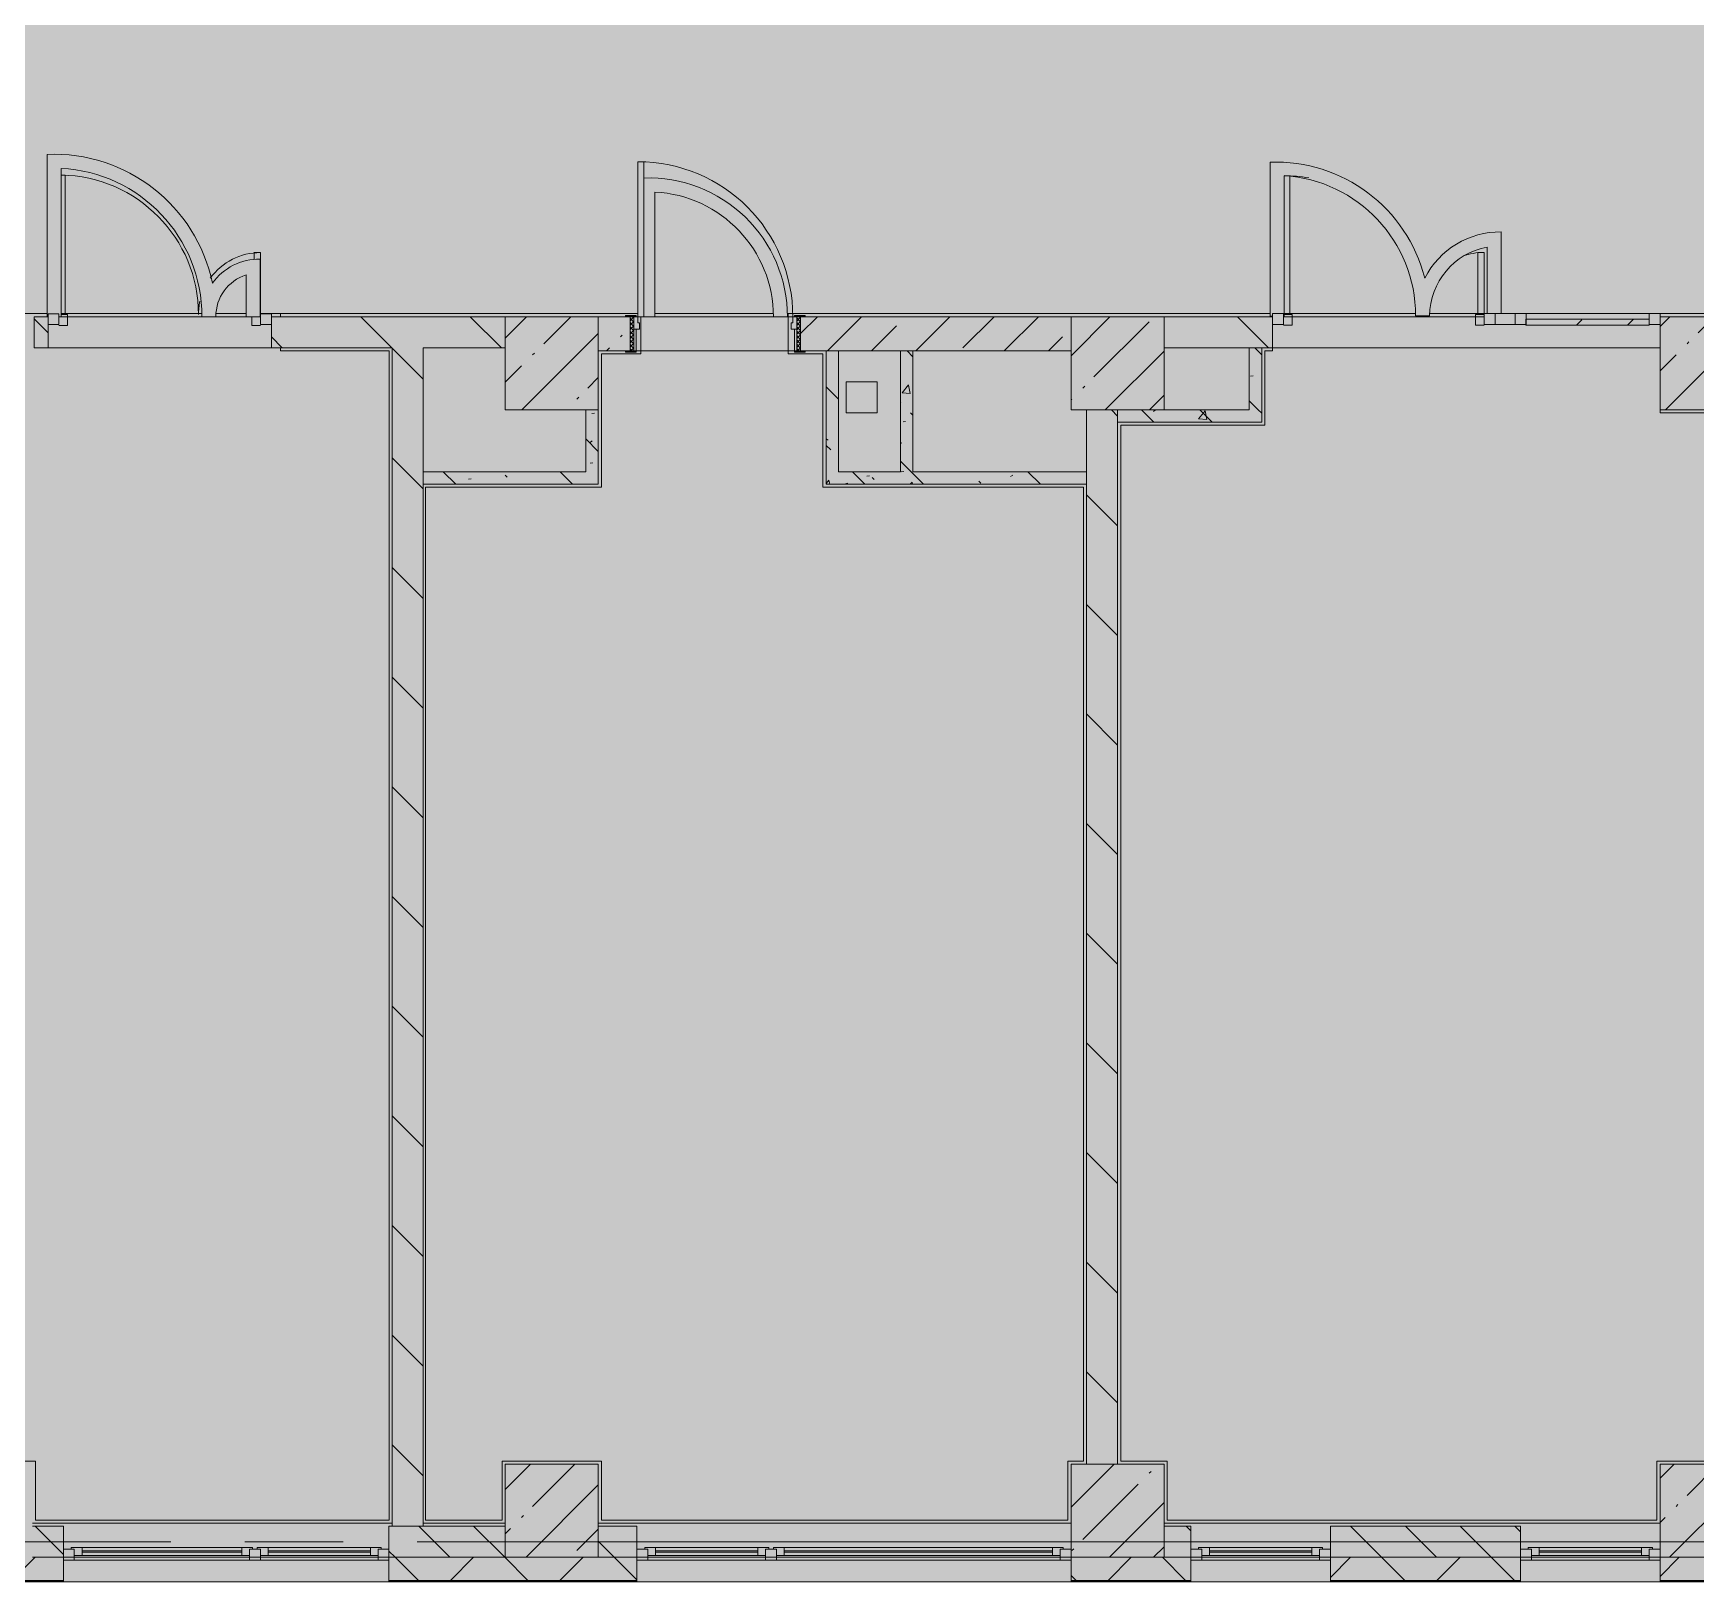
# Model space of a CAD drawing. Header units: millimetres. Extents: x -5368 to 196898, y -8553 to 29000.
# Drawn here: x 84540 to 95265, y -258 to 9728 of the extents above; entities that cross this region are included whole.
import ezdxf

# ---------------------------------------------------------------- set-up
doc = ezdxf.new("R2010")
doc.units = ezdxf.units.MM
doc.linetypes.add('Осевая', pattern=[3175, 635, -476.25, 1587.5, -476.25])
doc.layers.add('A-DETL-GENF-5', color=7, linetype='Continuous', lineweight=9, true_color=0xc0c0c0, transparency=0.4)
for name, color, linetype, lineweight, true_color in [('A-DETL-GENF-6', 7, 'Continuous', 5, 0xb7b7b7), ('A-DOOR-2', 7, 'Continuous', 5, 0xaaaaaa), ('A-DOOR-3', 7, 'Continuous', 5, 0xe2e2e2), ('A-DOOR-4', 7, 'Continuous', 5, 0xb7b7b7), ('A-DOOR-FRAM-2', 7, 'Continuous', 5, 0xe2e2e2), ('A-DOOR-FRAM-3', 7, 'Continuous', 5, 0xaaaaaa), ('A-DOOR-FRAM-4', 7, 'Continuous', 5, 0xb7b7b7), ('A-FLOR-2', 7, 'Continuous', 5, 0xb7b7b7), ('A-GLAZ-3', 7, 'Continuous', 5, 0x737373), ('A-GLAZ-CURT-3', 7, 'Continuous', 5, 0x737373), ('A-GLAZ-CWMG-4', 7, 'Continuous', 5, 0x737373), ('A-WALL-3', 7, 'Continuous', 5, 0x737373), ('A-WALL-4', 7, 'Continuous', 9, 0x737373), ('I-WALL-5', 7, 'Continuous', 5, 0x737373), ('I-WALL-6', 7, 'Continuous', 5, 0x787878), ('S-COLS-2', 7, 'Continuous', 5, 0x737373)]:
    doc.layers.add(name, color=color, linetype=linetype, lineweight=lineweight, true_color=true_color)
for name, color, linetype, lineweight in [('A-GLAZ-CURT-2', 7, 'Continuous', 5), ('A-WALL-2', 7, 'Continuous', 5), ('I-WALL-4', 7, 'Continuous', 5), ('S-COLS-3', 7, 'Continuous', 5), ('Оси', 7, 'Continuous', 9), ('Оси-2', 7, 'Осевая', 9)]:
    doc.layers.add(name, color=color, linetype=linetype, lineweight=lineweight)
pattern_1 = [(135, (62025.03, 0), (-353.5534, -353.5534), [])]
pattern_2 = [(135, (62025.03, 0), (-377.171, -377.171), [533.4, -88.9, 17.78, -88.9]), (135, (62025.03, 376.94), (-377.171, -377.171), []), (50, (62025.03, 0), (637.6445, -55.787), [66.675, -733.425]), (355, (62025, 0), (-123.35, 668.699), [53.34, -586.74]), (100.451, (62078.17, -4.65), (514.299, 612.908), [56.665, -623.315]), (46.184, (62025, 177.8), (948.776, -147.15), [100.012, -1100.137]), (96.636, (62104.1, 165.5), (830.91, 865.997), [84.998, -934.973]), (351.184, (62025, 177.8), (830.918, 865.988), [80.01, -880.11]), (21, (62113.93, 133.35), (530.651, -357.928), [66.675, -733.425]), (326, (62113.9, 133.35), (216.308, 644.658), [53.34, -586.74]), (71.451, (62158.15, 103.5), (746.96, 286.724), [56.665, -623.315]), (37.5, (62025.03, 0), (10.8105, 295.9426), [16.764, -562.864, 16.764, -578.866, -588.962]), (37.5, (62025.03, 0), (10.8105, 295.9426), [-1175.258, 16.764, -572.198]), (7.5, (62025.03, 0), (233.869, 350.6318), [16.764, -322.834, 16.764, -549.529, -224.472]), (7.5, (62025.03, 0), (233.869, 350.6318), [-905.891, 16.764, -207.708]), (327.5, (61826.78, 0), (474.5678, -20.0513), [16.764, -205.486, 16.764, -676.656, -920.115]), (327.5, (61826.78, 0), (474.5678, -20.0513), [-915.67, 16.764, -903.351]), (317.5, (61737.9, 0), (518.452, 88.9934), [16.764, -272.161, 16.764, -443.738, -653.415]), (317.5, (61737.9, 0), (518.452, 88.9934), [-749.427, 16.764, -636.651])]

# ---------------------------------------------------------------- blocks, each defined once
blk = doc.blocks.new('BSC_Колонна _Прямоугольная - 600х600-23286269-3_3_1_птичка')
at = {"layer": 'S-COLS-3'}
h = blk.add_hatch(dxfattribs=at)
h.set_pattern_fill('FP_49', color=256, style=0, pattern_type=2)
h.set_pattern_definition([(45, (-29509.74, -7600), (-285.123, 285.123), []), (45, (-29224.6, -7600), (-285.123, 285.123), [504.031, -100.806, 16.764, -84.042])])
h.paths.add_polyline_path([(-300, -300), (300, -300), (300, 300), (-300, 300)])
at = {"layer": 'S-COLS-2'}
for p, q in [((300, 300), (-300, 300)), ((-300, 300), (-300, -300)), ((300, -300), (300, 300)), ((-300, -300), (300, -300))]:
    blk.add_line(p, q, dxfattribs=at)
blk = doc.blocks.new('BSC_Колонна _Прямоугольная - 600х600-V73-3_3_1_птичка')
at = {"layer": 'S-COLS-3'}
h = blk.add_hatch(dxfattribs=at)
h.set_pattern_fill('FP_55', color=256, style=0, pattern_type=2)
h.set_pattern_definition([(45, (-25860, -200), (-285.123, 285.123), []), (45, (-25574.88, -200), (-285.123, 285.123), [504.031, -100.806, 16.764, -84.042])])
h.paths.add_polyline_path([(-300, -300), (300, -300), (300, 300), (-300, 300)])
at = {"layer": 'S-COLS-2'}
for p, q in [((300, 300), (-300, 300)), ((-300, 300), (-300, -300)), ((300, -300), (300, 300)), ((-300, -300), (300, -300))]:
    blk.add_line(p, q, dxfattribs=at)
blk = doc.blocks.new('BSC_Колонна _Прямоугольная - 600х600-V74-3_3_1_птичка')
at = {"layer": 'S-COLS-3'}
h = blk.add_hatch(dxfattribs=at)
h.set_pattern_fill('FP_56', color=256, style=0, pattern_type=2)
h.set_pattern_definition([(45, (-29509.74, -200), (-285.123, 285.123), []), (45, (-29224.6, -200), (-285.123, 285.123), [504.031, -100.806, 16.764, -84.042])])
h.paths.add_polyline_path([(-300, -300), (300, -300), (300, 300), (-300, 300)])
at = {"layer": 'S-COLS-2'}
for p, q in [((300, 300), (-300, 300)), ((-300, 300), (-300, -300)), ((300, -300), (300, 300)), ((-300, -300), (300, -300))]:
    blk.add_line(p, q, dxfattribs=at)
blk = doc.blocks.new('BSC_Колонна _Прямоугольная - 600х600-V85-3_3_1_птичка')
at = {"layer": 'S-COLS-3'}
h = blk.add_hatch(dxfattribs=at)
h.set_pattern_fill('FP_68', color=256, style=0, pattern_type=2)
h.set_pattern_definition([(45, (-25860, -7600), (-285.123, 285.123), []), (45, (-25574.88, -7600), (-285.123, 285.123), [504.031, -100.806, 16.764, -84.042])])
h.paths.add_polyline_path([(-300, -300), (300, -300), (300, 300), (-300, 300)])
at = {"layer": 'S-COLS-2'}
for p, q in [((300, 300), (-300, 300)), ((-300, 300), (-300, -300)), ((300, -300), (300, 300)), ((-300, -300), (300, -300))]:
    blk.add_line(p, q, dxfattribs=at)
blk = doc.blocks.new('BSC_Колонна _Прямоугольная - 600х600-V93-3_3_1_птичка')
at = {"layer": 'S-COLS-3'}
h = blk.add_hatch(dxfattribs=at)
h.set_pattern_fill('FP_82', color=256, style=0, pattern_type=2)
h.set_pattern_definition([(45, (-33310, -7600), (-285.123, 285.123), []), (45, (-33024.88, -7600), (-285.123, 285.123), [504.031, -100.806, 16.764, -84.042])])
h.paths.add_polyline_path([(-300, -300), (300, -300), (300, 300), (-300, 300), (-300, -177)])
at = {"layer": 'S-COLS-2'}
for p, q in [((300, 300), (-300, 300)), ((-300, 300), (-300, -300)), ((300, -300), (300, 300)), ((-300, -300), (300, -300))]:
    blk.add_line(p, q, dxfattribs=at)
blk = doc.blocks.new('BSC_Колонна _Прямоугольная - 600х600-V94-3_3_1_птичка')
at = {"layer": 'S-COLS-3'}
h = blk.add_hatch(dxfattribs=at)
h.set_pattern_fill('FP_83', color=256, style=0, pattern_type=2)
h.set_pattern_definition([(45, (-33310, -200), (-285.123, 285.123), []), (45, (-33024.88, -200), (-285.123, 285.123), [504.031, -100.806, 16.764, -84.042])])
h.paths.add_polyline_path([(-300, -300), (300, -300), (300, 300), (-300, 300), (-300, 123)])
at = {"layer": 'S-COLS-2'}
for p, q in [((300, 300), (-300, 300)), ((-300, 300), (-300, -300)), ((300, -300), (300, 300)), ((-300, -300), (300, -300))]:
    blk.add_line(p, q, dxfattribs=at)
blk = doc.blocks.new('120_Окно_СКБ_2Ст - 120_Окно_СКБ_2Ст 2100х2500 _мал створка СЛЕВА_-V89-3_3_1_птичка')
at = {"layer": 'A-GLAZ-3'}
for p, q in [((-1050, -127), (-1050, -57)), ((-1050, -57), (-980, -57)), ((1050, -57), (-1050, -57)), ((-980, -57), (-980, -127)), ((-220, -87), (-980, -87)), ((-980, -87), (-980, -127)), ((-930, -137), (-930, -87)), ((-930, -107), (-270, -107)), ((-270, -137), (-270, -87)), ((-220, -127), (-220, -57)), ((-220, -57), (-150, -57)), ((-220, -127), (-220, -87)), ((-150, -57), (-150, -127)), ((980, -87), (-150, -87)), ((-150, -87), (-150, -127)), ((-100, -137), (-100, -87)), ((-100, -107), (930, -107)), ((930, -137), (930, -87)), ((980, -127), (980, -57)), ((980, -57), (1050, -57)), ((980, -127), (980, -87)), ((1050, -57), (1050, -127)), ((-980, -127), (-1050, -127)), ((-1050, -127), (-1000, -127)), ((-980, -127), (-1000, -127)), ((-1000, -127), (-1000, -137)), ((-1000, -137), (-200, -137)), ((-200, -137), (-1000, -137)), ((-270, -117), (-930, -117)), ((-150, -127), (-220, -127)), ((-200, -127), (-220, -127)), ((-200, -127), (-170, -127)), ((-200, -137), (-200, -127)), ((-150, -127), (-170, -127)), ((-170, -127), (-170, -137)), ((-170, -137), (1000, -137)), ((1000, -137), (-170, -137)), ((930, -117), (-100, -117)), ((1050, -127), (980, -127)), ((1000, -127), (980, -127)), ((1000, -127), (1050, -127)), ((1000, -137), (1000, -127))]:
    blk.add_line(p, q, dxfattribs=at)
blk = doc.blocks.new('120_Окно_СКБ_1Ст - 120_Окно_СКБ_1Ст 900х2500_h_-22445987-3_3_1_птичка')
at = {"layer": 'A-GLAZ-3'}
for p, q in [((-450, -127), (-450, -57)), ((-450, -57), (-380, -57)), ((450, -57), (-450, -57)), ((-380, -57), (-380, -127)), ((380, -87), (-380, -87)), ((-380, -87), (-380, -127)), ((-330, -137), (-330, -87)), ((-330, -107), (330, -107)), ((330, -137), (330, -87)), ((380, -127), (380, -57)), ((380, -57), (450, -57)), ((380, -127), (380, -87)), ((450, -57), (450, -127)), ((-380, -127), (-450, -127)), ((-450, -127), (-400, -127)), ((-380, -127), (-400, -127)), ((-400, -127), (-400, -137)), ((-400, -137), (400, -137)), ((400, -137), (-400, -137)), ((330, -117), (-330, -117)), ((450, -127), (380, -127)), ((400, -127), (380, -127)), ((400, -127), (450, -127)), ((400, -137), (400, -127))]:
    blk.add_line(p, q, dxfattribs=at)
blk = doc.blocks.new('120_Окно_СКБ_2Ст - 120_Окно_СКБ_2Ст 2800х2500_створка_-22445922-3_3_1_птичка')
at = {"layer": 'A-GLAZ-3'}
for p, q in [((-1400, -127), (-1400, -57)), ((-1400, -57), (-1330, -57)), ((1400, -57), (-1400, -57)), ((-1330, -57), (-1330, -127)), ((500, -87), (-1330, -87)), ((-1330, -87), (-1330, -127)), ((-1280, -137), (-1280, -87)), ((-1280, -107), (450, -107)), ((450, -137), (450, -87)), ((500, -127), (500, -57)), ((500, -57), (570, -57)), ((500, -127), (500, -87)), ((570, -57), (570, -127)), ((1330, -87), (570, -87)), ((570, -87), (570, -127)), ((620, -137), (620, -87)), ((620, -107), (1280, -107)), ((1280, -137), (1280, -87)), ((1330, -127), (1330, -57)), ((1330, -57), (1400, -57)), ((1330, -127), (1330, -87)), ((1400, -57), (1400, -127)), ((-1330, -127), (-1400, -127)), ((-1400, -127), (-1350, -127)), ((-1330, -127), (-1350, -127)), ((-1350, -127), (-1350, -137)), ((-1350, -137), (520, -137)), ((520, -137), (-1350, -137)), ((450, -117), (-1280, -117)), ((570, -127), (500, -127)), ((520, -127), (500, -127)), ((520, -127), (550, -127)), ((520, -137), (520, -127)), ((570, -127), (550, -127)), ((550, -127), (550, -137)), ((550, -137), (1350, -137)), ((1350, -137), (550, -137)), ((1280, -117), (620, -117)), ((1400, -127), (1330, -127)), ((1350, -127), (1330, -127)), ((1350, -127), (1400, -127)), ((1350, -137), (1350, -127))]:
    blk.add_line(p, q, dxfattribs=at)
blk = doc.blocks.new('110_Дверь_СКБ_1Ст_Внутренняя1 - Д-4_п__1100x2100h_административные помещения-32218723-3_3_1_птичка')
at = {"layer": 'A-DOOR-2'}
h = blk.add_hatch(dxfattribs=at)
h.set_pattern_fill('FP_42', color=256, style=0, pattern_type=2)
h.set_pattern_definition([(135, (1751.41, 174.685), (-14.14214, -14.14214), []), (225, (1751.41, 174.685), (14.14214, -14.14214), [])])
h.paths.add_polyline_path([(562.5, -110), (562.5, 110), (537.5, 110), (537.5, -110)])
at = {"layer": 'A-DOOR-3'}
h = blk.add_hatch(color=256, dxfattribs=at)
h.paths.add_polyline_path([(537.5, 30), (537.5, 110), (512.5, 110), (512.5, 70), (502.5, 70), (502.5, 30)])
h.paths.add_polyline_path([(-477.5, 30), (-477.5, 70), (-487.5, 70), (-487.5, 110), (-512.5, 110), (-512.5, 30)])
at = {"layer": 'A-DOOR-FRAM-2'}
for points in [[(-447.5, 110), (-447.5, 1110), (-487.5, 1110), (-487.5, 110)], [(-497.5, 110), (-497.5, 118), (-567.5, 118), (-562.6, 110)], [(592.5, 110), (592.5, 118), (522.5, 118), (522.5, 110)], [(-497.5, -110), (-497.5, 30), (-512.5, 30), (-512.5, -110)], [(537.5, -110), (537.5, 30), (522.5, 30), (522.5, -110)], [(-497.5, -118), (-497.5, -110), (-567.5, -110), (-562.6, -118)], [(592.5, -118), (592.5, -110), (522.5, -110), (522.5, -118)]]:
    blk.add_hatch(color=256, dxfattribs=at).paths.add_polyline_path(points)
at = {"layer": 'A-DOOR-FRAM-3'}
h = blk.add_hatch(dxfattribs=at)
h.set_pattern_fill('FP_43', color=256, style=0, pattern_type=2)
h.set_pattern_definition([(45, (-371.384, 174.685), (-14.1421, 14.1421), []), (135, (-371.384, 174.685), (-14.1421, -14.1421), [])])
h.paths.add_polyline_path([(-512.5, -110), (-512.5, 110), (-537.5, 110), (-537.5, -110)])
at = {"layer": 'A-DOOR-4'}
for p, q in [((-487.5, 1110), (-487.5, 110)), ((-447.5, 1110), (-487.5, 1110)), ((-447.5, 110), (-447.5, 1110)), ((-487.5, 110), (-447.5, 110))]:
    blk.add_line(p, q, dxfattribs=at)
blk.add_arc((-487.5, 110), 1000, 360, 90, dxfattribs=at)
at = {"layer": 'A-DOOR-FRAM-4'}
for p, q in [((-497.5, 118), (-567.5, 118)), ((-567.5, 118), (-567.5, 110)), ((-567.5, 110), (-497.5, 110)), ((-512.5, 110), (-537.5, 110)), ((-537.5, 110), (-537.5, -110)), ((-487.5, 110), (-512.5, 110)), ((-512.5, 110), (-512.5, 30)), ((-512.5, -110), (-512.5, 110)), ((-497.5, 110), (-512.5, 110)), ((-512.5, 110), (-512.5, 109)), ((-512.5, 109), (-497.5, 109)), ((-497.5, 110), (-497.5, 118)), ((-497.5, 109), (-497.5, 110)), ((-487.5, 70), (-487.5, 110)), ((512.5, 110), (512.5, 70)), ((537.5, 110), (512.5, 110)), ((592.5, 118), (522.5, 118)), ((522.5, 118), (522.5, 110)), ((537.5, 110), (522.5, 110)), ((522.5, 110), (522.5, 109)), ((522.5, 110), (592.5, 110)), ((522.5, 109), (537.5, 109)), ((537.5, 30), (537.5, 110)), ((562.5, 110), (537.5, 110)), ((537.5, 110), (537.5, -110)), ((537.5, 109), (537.5, 110)), ((562.5, -110), (562.5, 110)), ((592.5, 110), (592.5, 118)), ((-512.5, 30), (-477.5, 30)), ((-497.5, 30), (-512.5, 30)), ((-512.5, 30), (-512.5, -110)), ((-497.5, -110), (-497.5, 30)), ((-477.5, 70), (-487.5, 70)), ((-477.5, 30), (-477.5, 70)), ((512.5, 70), (502.5, 70)), ((502.5, 70), (502.5, 30)), ((502.5, 30), (537.5, 30)), ((537.5, 30), (522.5, 30)), ((522.5, 30), (522.5, -110)), ((537.5, -110), (537.5, 30)), ((-497.5, -110), (-567.5, -110)), ((-567.5, -110), (-567.5, -118)), ((-567.5, -118), (-497.5, -118)), ((-537.5, -110), (-512.5, -110)), ((-512.5, -110), (-497.5, -110)), ((-497.5, -118), (-497.5, -110)), ((522.5, -110), (537.5, -110)), ((592.5, -110), (522.5, -110)), ((522.5, -110), (522.5, -118)), ((522.5, -118), (592.5, -118)), ((537.5, -110), (562.5, -110)), ((592.5, -118), (592.5, -110))]:
    blk.add_line(p, q, dxfattribs=at)
blk = doc.blocks.new('Прямоугольный импост - 50 x 70 мм-31700031-3_3_1_птичка')
at = {"layer": 'A-GLAZ-CWMG-4'}
for p, q in [((-70, 35), (0, 35)), ((-70, -35), (-70, 35)), ((0, -35), (-70, -35)), ((0, -15), (0, -35))]:
    blk.add_line(p, q, dxfattribs=at)
blk = doc.blocks.new('Дверь_Витражная_остекление_ - ДВН_ДАО_Главный вход_1200 в свету-31742133-3_3_1_птичка')
at = {"layer": 'A-DOOR-3'}
for points in [[(-607, 30), (-607, 920), (-643, 925), (-643, 30)], [(607, 30), (647, 35), (647, 430), (607, 430), (607, 35)]]:
    blk.add_hatch(color=256, dxfattribs=at).paths.add_polyline_path(points)
at = {"layer": 'A-DETL-GENF-6'}
for p, q in [((-607, 30), (-607, 920)), ((647, 430), (607, 430)), ((607, 430), (607, 30)), ((647, 35), (647, 430)), ((-643, 30), (-607, 30)), ((-592, 30), (-643, 30)), ((-592, -40), (-592, 30)), ((592, -40), (592, 30)), ((592, 30), (647, 30)), ((607, 30), (647, 30)), ((-647, -40), (-592, -40)), ((647, -40), (592, -40))]:
    blk.add_line(p, q, dxfattribs=at)
at = {"layer": 'A-DOOR-4'}
blk.add_line((647, 430), (647, 35), dxfattribs=at)
for centre, radius, start, end in [((-647, 30), 895, 79.5087, 89.7197), ((647, 30), 400, 90, 110.0384)]:
    blk.add_arc(centre, radius, start, end, dxfattribs=at)
blk = doc.blocks.new('Системная панель - Стемалит - 40мм-32257327-3_3_1_птичка')
at = {"layer": 'A-GLAZ-CURT-3'}
for p, q in [((65, 35), (-65, 35)), ((-65, 35), (-65, -35)), ((65, -35), (65, 35)), ((-65, -35), (65, -35))]:
    blk.add_line(p, q, dxfattribs=at)
blk = doc.blocks.new('Прямоугольный импост - 50 x 70 мм-31687886-3_3_1_птичка')
at = {"layer": 'A-GLAZ-CWMG-4'}
for p, q in [((-35, 35), (35, 35)), ((-35, -35), (-35, 35)), ((35, 35), (35, -35)), ((35, -35), (-35, -35))]:
    blk.add_line(p, q, dxfattribs=at)
blk = doc.blocks.new('Прямоугольный импост - 50 x 70 мм-31701779-3_3_1_птичка')
at = {"layer": 'A-GLAZ-CWMG-4'}
for p, q in [((0, 35), (-70, 35)), ((-70, 35), (-70, -35)), ((0, -35), (0, 35)), ((-70, -35), (0, -35))]:
    blk.add_line(p, q, dxfattribs=at)
blk = doc.blocks.new('Системная панель - Стекло - 40мм-32257331-3_3_1_птичка')
at = {"layer": 'A-GLAZ-CURT-2'}
h = blk.add_hatch(dxfattribs=at)
h.set_pattern_fill('FP_155', color=256, style=0, pattern_type=2)
h.set_pattern_definition([(45, (-33042.5, -7385), (-1414.21, 1414.21), [1000, -3000]), (45, (-34042.5, -7885), (-1414.21, 1414.21), [3000, -1000]), (45, (-32042.5, -8385), (-1414.21, 1414.21), [1000, -3000])])
h.paths.add_polyline_path([(398, -40), (398, 0), (-398, 0), (-398, -40), (156, -40)])
at = {"layer": 'A-GLAZ-CURT-3'}
for p, q in [((398, 0), (-398, 0)), ((-398, 0), (-398, -40)), ((398, -40), (398, 0)), ((-398, -40), (398, -40))]:
    blk.add_line(p, q, dxfattribs=at)
blk = doc.blocks.new('Прямоугольный импост - 50 x 70 мм-31702100-3_3_1_птичка')
at = {"layer": 'A-GLAZ-CWMG-4'}
for p, q in [((-35, 35), (35, 35)), ((-35, -35), (-35, 35)), ((35, 35), (35, -35)), ((35, -35), (-35, -35))]:
    blk.add_line(p, q, dxfattribs=at)
blk = doc.blocks.new('Прямоугольный импост - 50 x 70 мм-31720914-3_3_1_птичка')
at = {"layer": 'A-GLAZ-CWMG-4'}
blk.add_line((32940, 7920), (32145, 7920), dxfattribs=at)
blk = doc.blocks.new('Прямоугольный импост - 50 x 70 мм-31927764-3_3_1_птичка')
at = {"layer": 'A-GLAZ-CWMG-4'}
for p, q in [((-70, 35), (0, 35)), ((-70, -35), (-70, 35)), ((0, 35), (0, -35)), ((0, -35), (-70, -35))]:
    blk.add_line(p, q, dxfattribs=at)
blk = doc.blocks.new('Дверь_Витражная_остекление_ - ДВН_ДАО_Главный вход_1200 в свету Д-22 _п_-V218-3_3_1_птичка')
at = {"layer": 'A-DOOR-3'}
for points in [[(-636, 30), (-610, 30), (-610, 930), (-636, 930), (-636, 131)], [(648, 30), (650, 35), (648, 430), (610, 430), (610, 386), (648, 388), (648, 35)]]:
    blk.add_hatch(color=256, dxfattribs=at).paths.add_polyline_path(points)
at = {"layer": 'A-DETL-GENF-6'}
for p, q in [((-610, 930), (-636, 930)), ((-610, 30), (-610, 930)), ((650, 430), (610, 430)), ((610, 430), (610, 386)), ((650, 35), (650, 430)), ((-636, 30), (-610, 30)), ((-595, 30), (-636, 30)), ((-595, -40), (-595, 30)), ((595, -40), (595, 16)), ((-650, -40), (-595, -40)), ((650, -40), (595, -40))]:
    blk.add_line(p, q, dxfattribs=at)
at = {"layer": 'A-DOOR-4'}
blk.add_line((650, 430), (650, 35), dxfattribs=at)
for centre, radius, start, end in [((-650, 30), 900, 360, 89.1007), ((650, 30), 400, 90, 144.0144), ((650, 30), 400, 167.5043, 180)]:
    blk.add_arc(centre, radius, start, end, dxfattribs=at)

msp = doc.modelspace()

# ---------------------------------------------------------------- hatches: boundary and pattern name
at = {"layer": 'A-DETL-GENF-5'}
msp.add_hatch(color=256, dxfattribs=at).paths.add_polyline_path([(100021.8, -258), (100335, -258), (100335, 15358), (61757, 15358), (61757, -258), (98962.1, -258)])
at = {"layer": 'A-WALL-2'}
h = msp.add_hatch(dxfattribs=at)
h.set_pattern_fill('FP_73', color=256, style=0, pattern_type=2)
h.set_pattern_definition([(135, (62025.03, 0), (-176.7767, -176.7767), [])])
h.paths.add_polyline_path([(93663.5, -100), (94135, -100), (94135, 100), (92907.9, 100), (92907.9, -100)])
h.paths.add_polyline_path([(100015, -100), (100015, 100), (99448, 100), (99448, -100)])
h.paths.add_polyline_path([(92007.9, -100), (92007.9, 100), (91834.8, 100), (91834.8, -100)])
h.paths.add_polyline_path([(95635, -100), (95895, -100), (95895, 100), (95635, 100), (95635, 39.5)])
h.paths.add_polyline_path([(98432.2, -100), (98548, -100), (98548, 100), (97995, 100), (97995, -100)])
h.paths.add_polyline_path([(81385, -100), (82735, -100), (82735, 100), (81385, 100)])
h.paths.add_polyline_path([(78827.4, -100), (79285, -100), (79285, 100), (78535, 100), (78535, -100)])
h.paths.add_polyline_path([(84735, -100), (84735, 100), (84535, 100), (84535, -100)])
h.paths.add_polyline_path([(88364.9, -100), (88434.8, -100), (88434.8, 100), (88185, 100), (88185, -100)])
h.paths.add_polyline_path([(87305.2, -100), (87585, -100), (87585, 100), (86835, 100), (86835, -100)])
h.paths.add_polyline_path([(77635, -100), (77635, 100), (76885, 100), (76885, -100)])
h.paths.add_polyline_path([(83935, -100), (83935, 100), (83635, 100), (83635, -100)])
h.paths.add_polyline_path([(69290, -100), (69685, -100), (69685, 100), (68855, 100), (68855, -100)])
h.paths.add_polyline_path([(72384.8, -100), (73135, -100), (73135, 100), (72384.8, 100)])
h.paths.add_polyline_path([(74035, -100), (74185, -100), (74185, 100), (74035, 100)])
h = msp.add_hatch(dxfattribs=at)
h.set_pattern_fill('FP_75', color=256, style=0, pattern_type=2)
h.set_pattern_definition([(45, (62025.03, 0), (-353.5534, 353.5534), []), (135, (62025.03, 0), (-353.5534, -353.5534), [])])
h.paths.add_polyline_path([(95035, -250), (95895, -250), (95895, -100), (95035, -100)])
h.paths.add_polyline_path([(100335, -250), (100335, -100), (99448, -100), (99448, -250), (100021.8, -250)])
h.paths.add_polyline_path([(94135, -250), (94135, -100), (92907.9, -100), (92907.9, -250), (93663.5, -250)])
h.paths.add_polyline_path([(92007.9, -250), (92007.9, -100), (91234.8, -100), (91234.8, -250), (91544, -250)])
h.paths.add_polyline_path([(98548, -250), (98548, -100), (97995, -100), (97995, -250), (98432.2, -250)])
h.paths.add_polyline_path([(88364.9, -250), (88434.8, -250), (88434.8, -100), (86835, -100), (86835, -250), (87305.2, -250)])
h.paths.add_polyline_path([(82006.6, -250), (82735, -250), (82735, -100), (81385, -100), (81385, -250)])
h.paths.add_polyline_path([(83635, -250), (84735, -250), (84735, -100), (83635, -100)])
h.paths.add_polyline_path([(76885, -250), (77635, -250), (77635, -100), (76885, -100)])
h.paths.add_polyline_path([(78535, -250), (79285, -250), (79285, -100), (78535, -100)])
h.paths.add_polyline_path([(74588.6, -250), (74785, -250), (74785, -100), (74035, -100), (74035, -250)])
h.paths.add_polyline_path([(72469.1, -250), (73135, -250), (73135, -100), (72384.8, -100), (72384.8, -250)])
h.paths.add_polyline_path([(63991.4, -250), (65755, -250), (65755, -100), (61765, -100), (61765, -250), (61871.9, -250)])
h.paths.add_polyline_path([(70284.8, -250), (70284.8, -100), (68855, -100), (68855, -250), (69290, -250)])
at = {"layer": 'I-WALL-4'}
h = msp.add_hatch(dxfattribs=at)
h.set_pattern_fill('FP_74', color=256, style=0, pattern_type=2)
h.set_pattern_definition(pattern_1)
h.paths.add_polyline_path([(86076, 7700), (87585, 7700), (87585, 7900), (86076, 7900)])
h.paths.add_polyline_path([(84545, 7700), (84636, 7700), (84636, 7900), (84545, 7900)])
h = msp.add_hatch(dxfattribs=at)
h.set_pattern_fill('FP_71', color=256, style=0, pattern_type=2)
h.set_pattern_definition([(45, (62025.03, 0), (-285.123, 285.123), []), (45, (62310.15, 0), (-285.123, 285.123), [504.031, -100.806, 16.764, -84.042])])
h.paths.add_polyline_path([(90214.8, 7680), (91234.8, 7680), (91234.8, 7900), (89490, 7900), (89490, 7680), (90134.8, 7680)])
h.paths.add_polyline_path([(88185, 7680), (88390, 7680), (88390, 7900), (88185, 7900)])
h = msp.add_hatch(dxfattribs=at)
h.set_pattern_fill('FP_74', color=256, style=0, pattern_type=2)
h.set_pattern_definition(pattern_1)
h.paths.add_polyline_path([(100015, 7700), (100015, 7900), (98035, 7900), (98035, 7830), (96835, 7830), (96835, 7900), (95635, 7900), (95635, 7700), (99315, 7700)])
h.paths.add_polyline_path([(92464.8, 7700), (92535, 7700), (92535, 7900), (91834.8, 7900), (91834.8, 7700), (92384.8, 7700)])
h = msp.add_hatch(dxfattribs=at)
h.set_pattern_fill('FP_74', color=256, style=0, pattern_type=2)
h.set_pattern_definition(pattern_1)
h.paths.add_polyline_path([(87055.7, 100), (87055.7, 7700), (86855.7, 7700), (86855.7, 100)])
h = msp.add_hatch(dxfattribs=at)
h.set_pattern_fill('FP_74', color=256, style=0, pattern_type=2)
h.set_pattern_definition(pattern_1)
h.paths.add_polyline_path([(91532.6, 500), (91535.7, 500), (91535.7, 7300), (91335.7, 7300), (91335.7, 500)])
at = {"layer": 'I-WALL-6'}
h = msp.add_hatch(dxfattribs=at)
h.set_pattern_fill('FP_79', color=256, style=0, pattern_type=2)
h.set_pattern_definition(pattern_2)
h.paths.add_polyline_path([(89654.8, 6820), (89734.8, 6820), (89734.8, 7680), (89654.8, 7680), (89654.8, 6831.7)])
h = msp.add_hatch(dxfattribs=at)
h.set_pattern_fill('FP_79', color=256, style=0, pattern_type=2)
h.set_pattern_definition(pattern_2)
h.paths.add_polyline_path([(90214.8, 6900), (90214.8, 7680), (90134.8, 7680), (90134.8, 6900)])
h = msp.add_hatch(dxfattribs=at)
h.set_pattern_fill('FP_79', color=256, style=0, pattern_type=2)
h.set_pattern_definition(pattern_2)
h.paths.add_polyline_path([(92464.8, 7300), (92464.8, 7700), (92384.8, 7700), (92384.8, 7300)])
h = msp.add_hatch(dxfattribs=at)
h.set_pattern_fill('FP_79', color=256, style=0, pattern_type=2)
h.set_pattern_definition(pattern_2)
h.paths.add_polyline_path([(88185, 6820), (88185, 7300), (88105, 7300), (88105, 6820)])
h = msp.add_hatch(dxfattribs=at)
h.set_pattern_fill('FP_79', color=256, style=0, pattern_type=2)
h.set_pattern_definition(pattern_2)
h.paths.add_polyline_path([(91535.7, 7220), (92464.8, 7220), (92464.8, 7300), (91535.7, 7300)])
h = msp.add_hatch(dxfattribs=at)
h.set_pattern_fill('FP_79', color=256, style=0, pattern_type=2)
h.set_pattern_definition(pattern_2)
h.paths.add_polyline_path([(88105, 6820), (88105, 6900), (87055.7, 6900), (87055.7, 6820), (87305.2, 6820)])
h = msp.add_hatch(dxfattribs=at)
h.set_pattern_fill('FP_79', color=256, style=0, pattern_type=2)
h.set_pattern_definition(pattern_2)
h.paths.add_polyline_path([(89734.8, 6820), (91335.7, 6820), (91335.7, 6900), (89734.8, 6900), (89734.8, 6831.7)])

# ---------------------------------------------------------------- linework, layer by layer
at = {"layer": 'A-FLOR-2'}
for p, q in [((84629.9, 8947.1), (84629.9, 7900)), ((84719.9, 7900), (84719.9, 8856.8)), ((92519.4, 8897.4), (92519.4, 7903)), ((92609.4, 7903), (92609.4, 8809.8)), ((88550, 7900), (88550, 8704)), ((94009.5, 7920), (94009.5, 8446.9)), ((86004, 7900), (86004, 8271.9)), ((93919.5, 8349.4), (93919.5, 7920)), ((85914, 8169.4), (85914, 7900)), ((84629.9, 7920), (77194.3, 7920)), ((84706, 7900), (84719.9, 7900)), ((84719.9, 7920), (85627, 7920)), ((85628, 7900), (85718, 7900)), ((85720, 7920), (85914, 7920)), ((85914, 7900), (86004, 7900)), ((88440, 7920), (86004, 7920)), ((86135, 7900), (86135, 7920)), ((88460, 7900), (88460, 7660)), ((88480, 7900), (88550, 7900)), ((88550, 7920), (89313.9, 7920)), ((89315, 7900), (89405, 7900)), ((92519.4, 7920), (89403.9, 7920)), ((89410, 7660), (89410, 7920)), ((92519.4, 7903), (92535, 7903)), ((92609.4, 7920), (93457.2, 7920)), ((93458, 7906.5), (93548, 7906.5)), ((93549.2, 7920), (93900, 7920)), ((95035, 7920), (100534.5, 7920)), ((86135, 7680), (86135, 7700)), ((86835.7, 7680), (86135, 7680)), ((86835.7, 140), (86835.7, 7680)), ((88460, 7660), (88206, 7660)), ((88206, 7660), (88206, 6800)), ((89634.8, 7660), (89410, 7660)), ((89634.8, 6800), (89634.8, 7660)), ((92535, 7680), (92484.8, 7680)), ((92484.8, 7680), (92484.8, 7200)), ((92535, 7700), (92535, 7680)), ((89785, 7480), (89985, 7480)), ((89785, 7280), (89785, 7480)), ((89985, 7480), (89985, 7280)), ((95035, 7280), (95035, 7300)), ((89985, 7280), (89785, 7280)), ((92484.8, 7200), (91555.7, 7200)), ((91555.7, 7200), (91555.7, 520)), ((95655, 7280), (95035, 7280)), ((88206, 6800), (87071, 6800)), ((87071, 6800), (87071, 140)), ((91315.7, 6800), (89634.8, 6800)), ((91315.7, 520), (91315.7, 6800)), ((83915, 520), (84555, 520)), ((84555, 520), (84555, 140)), ((87566, 140), (87566, 520)), ((87566, 520), (88205, 520)), ((88205, 520), (88205, 140)), ((91214.8, 140), (91214.8, 520)), ((91214.8, 520), (91315.7, 520)), ((91555.7, 520), (91854.8, 520)), ((91854.8, 520), (91854.8, 140)), ((95015, 140), (95015, 520)), ((95015, 520), (95655, 520)), ((84555, 140), (86835.7, 140)), ((87071, 140), (87566, 140)), ((88205, 140), (91214.8, 140)), ((91854.8, 140), (95015, 140))]:
    msp.add_line(p, q, dxfattribs=at)
for centre, radius, start, end in [((84673, 7903), 1045, 11.78406, 92.36409), ((84673, 7903), 955, 359.82001, 87.18541), ((88510, 7900), 895, 0, 91.92148), ((92553, 7903), 995, 14.33829, 91.93805), ((92553, 7906.5), 905, 360, 86.42904), ((88510, 7900), 805, 360, 87.15183), ((94002, 7903), 544, 89.21005, 153.06648), ((85997, 7903), 369, 88.91556, 144.66492), ((94002, 7903), 454, 100.46985, 179.55829), ((85997, 7903), 279, 107.31049, 180.6161)]:
    msp.add_arc(centre, radius, start, end, dxfattribs=at)
at = {"layer": 'A-WALL-3'}
for p, q in [((84735, 100), (84535, 100)), ((84735, -258), (84735, 100)), ((86855.7, 100), (86835, 100)), ((86835, 100), (86835, -258)), ((87585, 100), (87055.7, 100)), ((88434.8, 100), (88185, 100)), ((88434.8, -258), (88434.8, 100)), ((92007.9, 100), (91834.8, 100)), ((92007.9, -258), (92007.9, 100)), ((94135, 100), (92907.9, 100)), ((92907.9, 100), (92907.9, -258)), ((94135, -258), (94135, 100)), ((84735, -100), (86835, -100)), ((88434.8, -100), (91234.8, -100)), ((91234.8, -100), (91234.8, -258)), ((92007.9, -100), (92907.9, -100)), ((94135, -100), (95035, -100)), ((95035, -100), (95035, -258)), ((72384.8, -258), (92007.9, -258)), ((92007.9, -258), (101065, -258))]:
    msp.add_line(p, q, dxfattribs=at)
at = {"layer": 'A-WALL-4'}
for p, q in [((89734.8, 7680), (89654.8, 7680)), ((90214.8, 7680), (90134.8, 7680)), ((92464.8, 7700), (92384.8, 7700)), ((91535.7, 7300), (91535.7, 7220)), ((87055.7, 6900), (87055.7, 6820)), ((91335.7, 6820), (91335.7, 6900)), ((86855.7, 100), (87055.7, 100)), ((84535, -100), (84735, -100)), ((86835, -100), (87585, -100)), ((88185, -100), (88434.8, -100)), ((91834.8, -100), (92007.9, -100)), ((92907.9, -100), (94135, -100)), ((83635, -250), (84735, -250)), ((83635, -253), (84735, -253)), ((86835, -250), (88434.8, -250)), ((86835, -253), (88434.8, -253)), ((91234.8, -250), (92007.9, -250)), ((91234.8, -253), (92007.9, -253)), ((92907.9, -250), (94135, -250)), ((92907.9, -253), (94135, -253)), ((95035, -250), (95895, -250)), ((95035, -253), (95895, -253))]:
    msp.add_line(p, q, dxfattribs=at)
at = {"layer": 'I-WALL-5'}
for p, q in [((84636, 7900), (84545, 7900)), ((84545, 7900), (84545, 7700)), ((84636, 7700), (84636, 7900)), ((84719.9, 7900), (85628, 7900)), ((85718, 7900), (85914, 7900)), ((87585, 7900), (86076, 7900)), ((86076, 7900), (86076, 7700)), ((88360, 7900), (88185, 7900)), ((88550, 7900), (89315, 7900)), ((89405, 7900), (89440, 7900)), ((91234.8, 7900), (89520, 7900)), ((92535, 7900), (91834.8, 7900)), ((92535, 7700), (92535, 7900)), ((92605, 7900), (93900, 7900)), ((86855.7, 7700), (84545, 7700)), ((86855.7, 7700), (86855.7, 100)), ((87055.7, 6900), (87055.7, 7700)), ((87055.7, 7700), (87585, 7700)), ((88185, 7680), (88360, 7680)), ((89450, 7680), (88430, 7680)), ((89520, 7680), (89654.8, 7680)), ((89654.8, 7680), (89654.8, 6820)), ((89734.8, 7680), (90134.8, 7680)), ((89734.8, 6900), (89734.8, 7680)), ((90134.8, 7680), (90134.8, 6900)), ((90214.8, 7680), (91234.8, 7680)), ((90214.8, 6900), (90214.8, 7680)), ((91834.8, 7700), (92384.8, 7700)), ((92384.8, 7700), (92384.8, 7300)), ((92464.8, 7220), (92464.8, 7700)), ((95035, 7700), (92464.8, 7700)), ((88105, 7300), (88105, 6900)), ((88185, 6820), (88185, 7300)), ((91335.7, 7300), (91335.7, 6900)), ((92384.8, 7300), (91834.8, 7300)), ((91535.7, 500), (91535.7, 7220)), ((91535.7, 7220), (92464.8, 7220)), ((88105, 6900), (87055.7, 6900)), ((90134.8, 6900), (89734.8, 6900)), ((91335.7, 6900), (90214.8, 6900)), ((87055.7, 100), (87055.7, 6820)), ((87055.7, 6820), (88185, 6820)), ((89654.8, 6820), (91335.7, 6820)), ((91335.7, 6820), (91335.7, 500)), ((84535, 120), (86856.3, 120)), ((87055.7, 120), (87585, 120)), ((88185, 120), (91234.8, 120)), ((91834.8, 120), (95035, 120))]:
    msp.add_line(p, q, dxfattribs=at)
at = {"layer": 'Оси'}
msp.add_line((88285, 0), (100785, 0), dxfattribs=at)
at = {"layer": 'Оси-2'}
msp.add_line((70029.5, 0), (88285, 0), dxfattribs=at)

# ---------------------------------------------------------------- block references
at = {"layer": 'A-DOOR-4'}
for name, p in [('Дверь_Витражная_остекление_ - ДВН_ДАО_Главный вход_1200 в свету Д-22 _п_-V218-3_3_1_птичка', (85356, 7884)), ('110_Дверь_СКБ_1Ст_Внутренняя1 - Д-4_п__1100x2100h_административные помещения-32218723-3_3_1_птичка', (88927.5, 7790)), ('Дверь_Витражная_остекление_ - ДВН_ДАО_Главный вход_1200 в свету-31742133-3_3_1_птичка', (93252.5, 7885))]:
    msp.add_blockref(name, p, dxfattribs=at)
at = {"layer": 'A-GLAZ-3', "rotation": 180}
for name, p in [('120_Окно_СКБ_2Ст - 120_Окно_СКБ_2Ст 2100х2500 _мал створка СЛЕВА_-V89-3_3_1_птичка', (85785, -175)), ('120_Окно_СКБ_2Ст - 120_Окно_СКБ_2Ст 2800х2500_створка_-22445922-3_3_1_птичка', (89834.8, -175)), ('120_Окно_СКБ_1Ст - 120_Окно_СКБ_1Ст 900х2500_h_-22445987-3_3_1_птичка', (92457.9, -175)), ('120_Окно_СКБ_1Ст - 120_Окно_СКБ_1Ст 900х2500_h_-22445987-3_3_1_птичка', (94585, -175))]:
    msp.add_blockref(name, p, dxfattribs=at)
at = {"layer": 'A-GLAZ-CURT-3'}
for name, p in [('Системная панель - Стемалит - 40мм-32257327-3_3_1_птичка', (94035, 7885)), ('Системная панель - Стекло - 40мм-32257331-3_3_1_птичка', (94567.5, 7885))]:
    msp.add_blockref(name, p, dxfattribs=at)
at = {"layer": 'A-GLAZ-CWMG-4', "rotation": 180}
for p in [(84636, 7884), (92535, 7885)]:
    msp.add_blockref('Прямоугольный импост - 50 x 70 мм-31701779-3_3_1_птичка', p, dxfattribs=at)
at = {"layer": 'A-GLAZ-CWMG-4', "extrusion": (0, 0, -1), "rotation": 180}
for name, p in [('Прямоугольный импост - 50 x 70 мм-31927764-3_3_1_птичка', (-86076, 7884)), ('Прямоугольный импост - 50 x 70 мм-31687886-3_3_1_птичка', (-93935, 7885)), ('Прямоугольный импост - 50 x 70 мм-31702100-3_3_1_птичка', (-94135, 7885)), ('Прямоугольный импост - 50 x 70 мм-31700031-3_3_1_птичка', (-95035, 7885))]:
    msp.add_blockref(name, p, dxfattribs=at)
at = {"layer": 'A-GLAZ-CWMG-4'}
msp.add_blockref('Прямоугольный импост - 50 x 70 мм-31720914-3_3_1_птичка', (62025, 0), dxfattribs=at)
at = {"layer": 'S-COLS-2'}
for name, p in [('BSC_Колонна _Прямоугольная - 600х600-V85-3_3_1_птичка', (87885, 7600)), ('BSC_Колонна _Прямоугольная - 600х600-23286269-3_3_1_птичка', (91534.8, 7600)), ('BSC_Колонна _Прямоугольная - 600х600-V93-3_3_1_птичка', (95335, 7600)), ('BSC_Колонна _Прямоугольная - 600х600-V73-3_3_1_птичка', (87885, 200)), ('BSC_Колонна _Прямоугольная - 600х600-V74-3_3_1_птичка', (91534.8, 200)), ('BSC_Колонна _Прямоугольная - 600х600-V94-3_3_1_птичка', (95335, 200))]:
    msp.add_blockref(name, p, dxfattribs=at)

doc.saveas('drawing.dxf')
